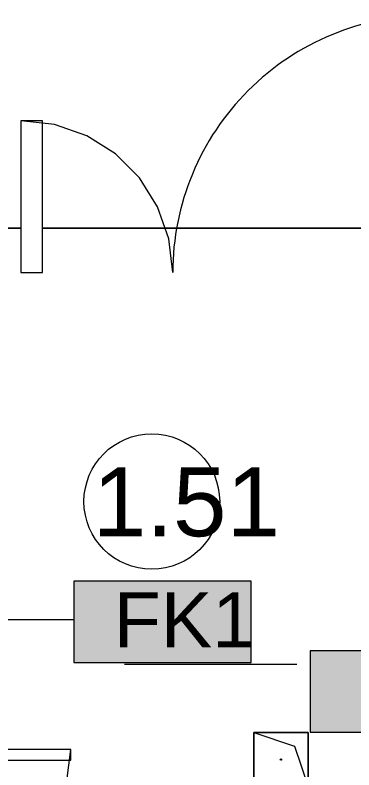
# Model space of a CAD drawing. Header units: millimetres. Extents: x -3817 to 677485, y -22715 to 103890.
# Drawn here: x 87398 to 88646, y 23671 to 26456 of the extents above; entities that cross this region are included whole.
import ezdxf

# ---------------------------------------------------------------- set-up
doc = ezdxf.new("R2010")
doc.units = ezdxf.units.MM
doc.layers.add('PDF _Геометрия', color=7, linetype='Continuous', true_color=0x1d1d1d)
doc.layers.add('PDF _Сплошная заливка', color=7, linetype='Continuous', true_color=0xffffff)
doc.layers.add('PDF _Текст', color=7, linetype='Continuous')
doc.styles.add('PDF GOST-Common', font='arial.ttf')

msp = doc.modelspace()

# ---------------------------------------------------------------- linework, layer by layer
at = {"layer": 'PDF _Геометрия', "color": 253, "lineweight": 9, "true_color": 0xaaaaaa}
for points in [[(88928.6, 26456.3, 0.414214), (87978.6, 25506.3), (87964.5, 25631), (87923.1, 25749.3), (87856.4, 25855.5), (87767.7, 25944.2), (87661.6, 26010.9), (87543.2, 26052.3), (87418.6, 26066.3)], [(88053.6, 22396.3, 0.414216), (87153.6, 23296.3), (87270, 23311.7), (87378.6, 23356.6), (87471.8, 23428.2), (87543.3, 23521.3), (87588.2, 23629.9), (87603.6, 23746.3)]]:
    msp.add_lwpolyline(points, format="xyb", dxfattribs=at)
at = {"layer": 'PDF _Геометрия', "color": 253, "lineweight": 13, "true_color": 0xaaaaaa}
for points in [[(87418.6, 26066.3), (87418.6, 25506.3), (87498.6, 25506.3), (87498.6, 26066.3)], [(87603.6, 23746.3), (87153.6, 23746.3), (87153.6, 23706.3), (87603.6, 23706.3)]]:
    msp.add_lwpolyline(points, close=True, dxfattribs=at)
at = {"layer": 'PDF _Геометрия', "color": 116, "lineweight": 13, "true_color": 0x008040}
for points in [[(87418.6, 25670.3), (87323.6, 25670.3)], [(88848.6, 25670.3), (87498.6, 25670.3)]]:
    msp.add_lwpolyline(points, close=True, dxfattribs=at)
at = {"layer": 'PDF _Геометрия', "color": 7, "lineweight": 9}
for points in [[(88267.5, 24367.7), (87614.3, 24367.7), (87614.3, 24067.7), (88267.5, 24067.7)], [(89138.8, 24110.5), (88485.6, 24110.5), (88485.6, 23810.5), (89138.8, 23810.5)], [(88477.1, 23608.9), (88277.1, 23608.9), (88277.1, 23808.9), (88477.1, 23808.9)], [(88477.1, 23608.9), (88477.1, 23808.9), (88277.1, 23808.9), (88277.1, 23608.9)]]:
    msp.add_lwpolyline(points, close=True, dxfattribs=at)
for points in [[(87224.1, 24225.8), (87614.3, 24225.8)], [(88277.1, 23808.9), (88427.1, 23758.9), (88477.1, 23608.9)]]:
    msp.add_lwpolyline(points, dxfattribs=at)
at = {"layer": 'PDF _Геометрия', "color": 253, "lineweight": 9, "true_color": 0xaaaaaa}
msp.add_lwpolyline([(87801.4, 24061.4), (88436.4, 24061.4)], dxfattribs=at)
at = {"layer": 'PDF _Геометрия', "color": 7, "lineweight": 9}
for centre, radius in [((87901.6, 24661), 250), ((87901.6, 24661), 250), ((88377.1, 23708.9), 2.5)]:
    msp.add_circle(centre, radius, dxfattribs=at)
at = {"layer": 'PDF _Сплошная заливка', "lineweight": 9, "transparency": 33554559}
for points in [[(88267.5, 24367.7), (87614.3, 24367.7), (88267.5, 24067.7), (87614.3, 24067.7)], [(89138.8, 24110.5), (88485.6, 24110.5), (89138.8, 23810.5), (88485.6, 23810.5)]]:
    msp.add_solid(points, dxfattribs=at)

# ---------------------------------------------------------------- texts
at = {"layer": 'PDF _Текст', "color": 250, "true_color": 0x3c3c3c, "insert": (87683.6, 24658.2), "char_height": 254, "attachment_point": 4, "style": 'PDF GOST-Common'}
msp.add_mtext('1.51', dxfattribs=at)
at = {"layer": 'PDF _Текст', "insert": (87761.4, 24224.3), "char_height": 203.2, "attachment_point": 4, "style": 'PDF GOST-Common'}
msp.add_mtext('FK1', dxfattribs=at)

doc.saveas('drawing.dxf')
